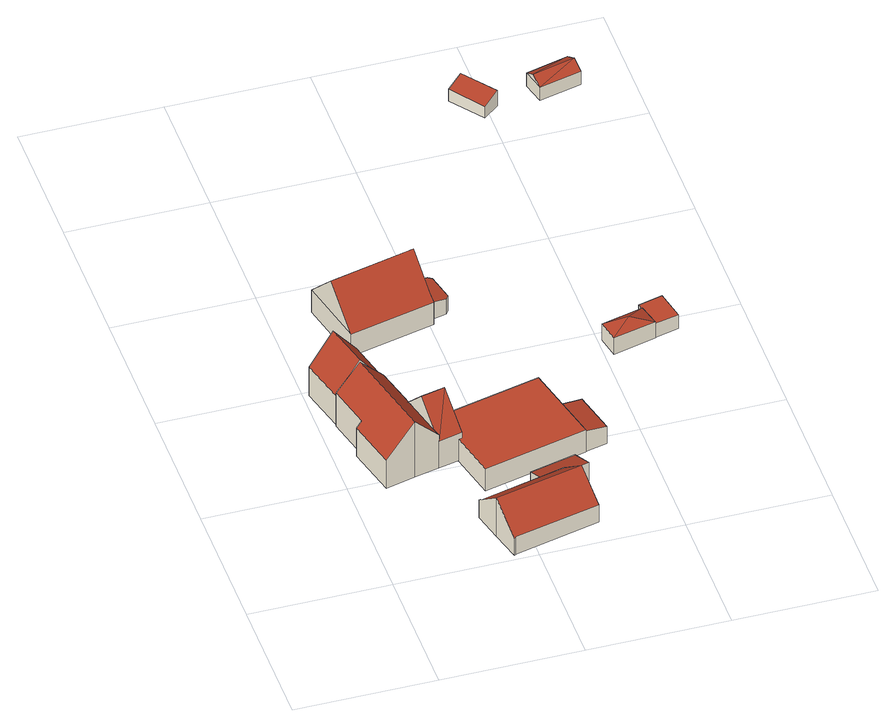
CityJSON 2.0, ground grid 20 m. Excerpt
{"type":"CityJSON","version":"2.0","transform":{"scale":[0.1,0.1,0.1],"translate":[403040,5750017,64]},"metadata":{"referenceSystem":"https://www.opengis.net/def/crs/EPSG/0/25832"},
"CityObjects":{
"building1":{"type":"Building","attributes":{"Gemeindeschluessel":"05515000","Geometrietyp2DReferenz":"3000","function":"31001_1000","roofType":"3100","measuredHeight":9.47},"address":[{"country":"Germany","locality":"Münster","thoroughfareNumber":"14","thoroughfareName":"Liekfor"}],"geometry":[{"type":"Solid","lod":"2","boundaries":[[[[0,1,2,3]],[[4,5,1,0]],[[6,7,5,4]],[[3,2,7,6]],[[0,8,4]],[[6,9,3]],[[3,9,8,0]],[[4,8,9,6]],[[1,5,7,2]]]],"semantics":{"surfaces":[{"type":"WallSurface"},{"type":"RoofSurface"},{"type":"GroundSurface"}],"values":[[0,0,0,0,0,0,1,1,2]]}}]},
"building2":{"type":"Building","attributes":{"Gemeindeschluessel":"05515000","Geometrietyp2DReferenz":"3000","function":"31001_1000"},"address":[{"country":"Germany","locality":"Münster","thoroughfareNumber":"12","thoroughfareName":"Liekfor"}],"children":["building2-1","building2-2"]},
"building2-1":{"type":"BuildingPart","attributes":{"roofType":"3100","measuredHeight":9.12},"parents":["building2"],"geometry":[{"type":"Solid","lod":"2","boundaries":[[[[10,11,12,13]],[[14,15,11,10]],[[16,17,15,14]],[[10,18,14]],[[19,18,10]],[[10,13,20,19]],[[18,19,21,16]],[[16,14,18]],[[11,15,17,12]],[[17,16,13,12]],[[20,21,19]],[[20,13,16,21]]]],"semantics":{"surfaces":[{"type":"WallSurface"},{"type":"RoofSurface"},{"type":"GroundSurface"},{"type":"ClosureSurface"}],"values":[[0,0,0,0,1,1,1,1,2,3,0,3]]}}]},
"building2-2":{"type":"BuildingPart","attributes":{"roofType":"3100","measuredHeight":9.57},"parents":["building2"],"geometry":[{"type":"Solid","lod":"2","boundaries":[[[[22,23,24,25]],[[26,27,23,22]],[[28,29,27,26]],[[30,13,12,29,28]],[[31,32,17,16,33]],[[34,35,32,31]],[[36,37,35,34]],[[25,24,37,36]],[[33,21,20,30,28,26,31]],[[22,25,36,34,31,26]],[[23,27,29,12,17,32,35,37,24]],[[21,33,16]],[[30,20,13]],[[17,12,13,16]],[[13,20,21,16]]]],"semantics":{"surfaces":[{"type":"WallSurface"},{"type":"RoofSurface"},{"type":"GroundSurface"},{"type":"ClosureSurface"}],"values":[[0,0,0,0,0,0,0,0,1,1,2,0,0,3,3]]}}]},
"building3":{"type":"Building","attributes":{"Gemeindeschluessel":"05515000","Geometrietyp2DReferenz":"3000","function":"31001_1000","roofType":"5000","measuredHeight":6.58},"address":[{"country":"Germany","locality":"Münster","thoroughfareNumber":"10","thoroughfareName":"Liekfor"}],"geometry":[{"type":"Solid","lod":"2","boundaries":[[[[38,39,40,41]],[[42,43,39,38]],[[44,45,43,42]],[[46,47,45,44]],[[48,49,47,46]],[[50,51,49,48]],[[52,53,51,50]],[[54,55,53,52]],[[56,57,55,54]],[[58,59,57,56]],[[60,61,59,58]],[[62,63,61,60]],[[64,65,63,62]],[[41,40,65,64]],[[58,56,54,52,50,48,60]],[[46,44,42,38,41,64,62,60,48]],[[39,43,45,47,49,51,53,55,57,59,61,63,65,40]]]],"semantics":{"surfaces":[{"type":"WallSurface"},{"type":"RoofSurface"},{"type":"GroundSurface"}],"values":[[0,0,0,0,0,0,0,0,0,0,0,0,0,0,1,1,2]]}}]},
"building4":{"type":"Building","attributes":{"Gemeindeschluessel":"05515000","Geometrietyp2DReferenz":"3000","function":"31001_1000"},"address":[{"country":"Germany","locality":"Münster","thoroughfareNumber":"14a","thoroughfareName":"Liekfor"}],"children":["building4-1","building4-2"]},
"building4-1":{"type":"BuildingPart","attributes":{"roofType":"2100","measuredHeight":3.02},"parents":["building4"],"geometry":[{"type":"Solid","lod":"2","boundaries":[[[[66,67,68,69]],[[70,71,67,66]],[[72,73,71,70]],[[74,75,73,72]],[[76,77,75,74]],[[72,70,66,69,76,74]],[[68,67,71,73,75,77]],[[77,76,69,68]]]],"semantics":{"surfaces":[{"type":"WallSurface"},{"type":"RoofSurface"},{"type":"GroundSurface"},{"type":"ClosureSurface"}],"values":[[0,0,0,0,0,1,2,3]]}}]},
"building4-2":{"type":"BuildingPart","attributes":{"roofType":"5000","measuredHeight":9.27},"parents":["building4"],"geometry":[{"type":"Solid","lod":"2","boundaries":[[[[78,79,80,81]],[[82,83,79,78]],[[84,69,68,83,82]],[[85,86,77,76,87]],[[81,80,86,85]],[[88,82,78,89,90]],[[81,85,91,90,89]],[[88,90,91,87,84]],[[91,85,87]],[[88,84,82]],[[89,78,81]],[[79,83,68,77,86,80]],[[69,84,87,76]],[[77,68,69,76]]]],"semantics":{"surfaces":[{"type":"WallSurface"},{"type":"RoofSurface"},{"type":"GroundSurface"},{"type":"ClosureSurface"}],"values":[[0,0,0,0,0,1,1,0,0,0,0,2,0,3]]}}]},
"building5":{"type":"Building","attributes":{"Gemeindeschluessel":"05515000","Geometrietyp2DReferenz":"3000","function":"31001_2460","roofType":"1000","measuredHeight":3.77},"geometry":[{"type":"Solid","lod":"2","boundaries":[[[[92,93,94,95]],[[96,97,93,92]],[[98,99,97,96]],[[100,101,99,98]],[[102,103,101,100]],[[95,94,103,102]],[[100,98,96,92,95,102]],[[93,97,99,101,103,94]]]],"semantics":{"surfaces":[{"type":"WallSurface"},{"type":"RoofSurface"},{"type":"GroundSurface"}],"values":[[0,0,0,0,0,0,1,2]]}}]},
"building6":{"type":"Building","attributes":{"Gemeindeschluessel":"05515000","Geometrietyp2DReferenz":"3000","function":"31001_2460","roofType":"2100","measuredHeight":3.21},"geometry":[{"type":"Solid","lod":"2","boundaries":[[[[104,105,106,107]],[[108,109,105,104]],[[110,111,109,108]],[[112,113,111,110]],[[114,115,113,112]],[[107,106,115,114]],[[112,110,108,104,107,114]],[[105,109,111,113,115,106]]]],"semantics":{"surfaces":[{"type":"WallSurface"},{"type":"RoofSurface"},{"type":"GroundSurface"}],"values":[[0,0,0,0,0,0,1,2]]}}]},
"building7":{"type":"Building","attributes":{"Gemeindeschluessel":"05515000","Geometrietyp2DReferenz":"3000","function":"51009_1610","roofType":"2100","measuredHeight":3.51},"geometry":[{"type":"Solid","lod":"2","boundaries":[[[[116,117,118,119]],[[120,121,117,116]],[[122,123,121,120]],[[119,118,123,122]],[[120,116,119,122]],[[117,121,123,118]]]],"semantics":{"surfaces":[{"type":"WallSurface"},{"type":"RoofSurface"},{"type":"GroundSurface"}],"values":[[0,0,0,0,1,2]]}}]},
"building8":{"type":"Building","attributes":{"Gemeindeschluessel":"05515000","Geometrietyp2DReferenz":"3000","function":"31001_2700","roofType":"3500","measuredHeight":3.93},"geometry":[{"type":"Solid","lod":"2","boundaries":[[[[124,125,126,127]],[[128,129,125,124]],[[130,131,129,128]],[[127,126,131,130]],[[127,132,124]],[[124,132,128]],[[128,132,130]],[[130,132,127]],[[125,129,131,126]]]],"semantics":{"surfaces":[{"type":"WallSurface"},{"type":"RoofSurface"},{"type":"GroundSurface"}],"values":[[0,0,0,0,1,1,1,1,2]]}}]},
"building9":{"type":"Building","attributes":{"Gemeindeschluessel":"05515000","Geometrietyp2DReferenz":"3000","function":"31001_1310","roofType":"1000","measuredHeight":2.46},"geometry":[{"type":"Solid","lod":"2","boundaries":[[[[133,134,135,136]],[[137,138,134,133]],[[139,140,138,137]],[[141,142,140,139]],[[136,135,142,141]],[[139,137,133,136,141]],[[134,138,140,142,135]]]],"semantics":{"surfaces":[{"type":"WallSurface"},{"type":"RoofSurface"},{"type":"GroundSurface"}],"values":[[0,0,0,0,0,1,2]]}}]},
"building10":{"type":"Building","attributes":{"Gemeindeschluessel":"05515000","Geometrietyp2DReferenz":"3000","function":"31001_1310","roofType":"2100","measuredHeight":2.67},"geometry":[{"type":"Solid","lod":"2","boundaries":[[[[143,144,145,146]],[[147,148,144,143]],[[149,150,148,147]],[[146,145,150,149]],[[147,143,146,149]],[[144,148,150,145]]]],"semantics":{"surfaces":[{"type":"WallSurface"},{"type":"RoofSurface"},{"type":"GroundSurface"}],"values":[[0,0,0,0,1,2]]}}]},
"building11":{"type":"Building","attributes":{"Gemeindeschluessel":"05515000","Geometrietyp2DReferenz":"3000","function":"31001_1310","roofType":"3100","measuredHeight":3.2},"geometry":[{"type":"Solid","lod":"2","boundaries":[[[[151,152,153,154]],[[155,156,152,151]],[[157,158,156,155]],[[154,153,158,157]],[[151,159,155]],[[157,160,154]],[[151,154,160]],[[160,159,151]],[[159,160,157]],[[157,155,159]],[[152,156,158,153]]]],"semantics":{"surfaces":[{"type":"WallSurface"},{"type":"RoofSurface"},{"type":"GroundSurface"}],"values":[[0,0,0,0,0,0,1,1,1,1,2]]}}]}
},
"vertices":[
[6,387,55],[6,387,6],[22,321,6],[22,321,55],[76,404,55],[76,404,6],[92,337,55],[92,337,6],[41,395,101],[57,329,101],
[138,294,49],[138,294,3],[105,286,3],[105,286,49],[159,209,49],[159,209,3],[125,201,49],[125,201,3],[149,252,94],[115,244,94],[107,276,60],[122,211,60],
[22,321,60],[22,321,3],[37,258,3],[37,258,60],[57,329,98],[57,329,3],[92,337,60],[92,337,3],[105,286,60],[90,193,98],[90,193,3],[125,201,60],[48,183,51],[48,183,3],[30,256,51],[30,256,3],
[150,94,30],[150,94,0],[149,95,0],[149,95,30],[236,115,30],[236,115,0],[272,124,30],[272,124,0],[275,113,39],[275,113,0],[283,82,65],[283,82,0],[293,39,30],[293,39,0],[170,10,30],[170,10,0],[170,9,29],[170,9,0],[168,8,29],[168,8,0],[168,9,30],[168,9,0],[157,52,66],[157,52,0],[147,93,31],[147,93,0],[147,95,30],[147,95,0],
[214,536,33],[214,536,7],[189,531,7],[189,531,37],[220,533,32],[220,533,7],[229,494,32],[229,494,7],[225,488,33],[225,488,7],[200,482,37],[200,482,7],
[58,544,45],[58,544,7],[81,444,7],[81,444,45],[179,573,45],[179,573,7],[189,531,45],[203,473,45],[203,473,7],[200,482,45],[189,531,91],[69,494,99],[191,523,99],[200,482,55],
[159,209,40],[159,209,2],[154,208,2],[154,208,40],[147,260,40],[147,260,2],[290,294,40],[290,294,2],[318,176,40],[318,176,2],[170,140,40],[170,140,2],
[231,140,19],[231,140,1],[236,115,1],[236,115,29],[297,156,19],[297,156,1],[305,120,33],[305,120,1],[275,113,33],[275,113,1],[272,124,29],[272,124,1],
[334,245,32],[334,245,3],[304,237,3],[304,237,38],[349,183,32],[349,183,3],[318,176,38],[318,176,3],
[411,350,31],[411,350,3],[472,365,3],[472,365,31],[404,382,31],[404,382,3],[464,397,31],[464,397,3],[438,372,43],
[497,416,28],[497,416,4],[462,407,4],[462,407,28],[506,373,28],[506,373,4],[472,365,28],[472,365,4],[464,397,28],[464,397,4],
[390,848,25],[390,848,6],[413,866,6],[413,866,33],[355,895,26],[355,895,6],[377,913,33],[377,913,6],
[468,858,30],[468,858,8],[529,873,8],[529,873,30],[460,891,30],[460,891,8],[521,907,30],[521,907,8],[464,875,40],[525,890,40]
]}
